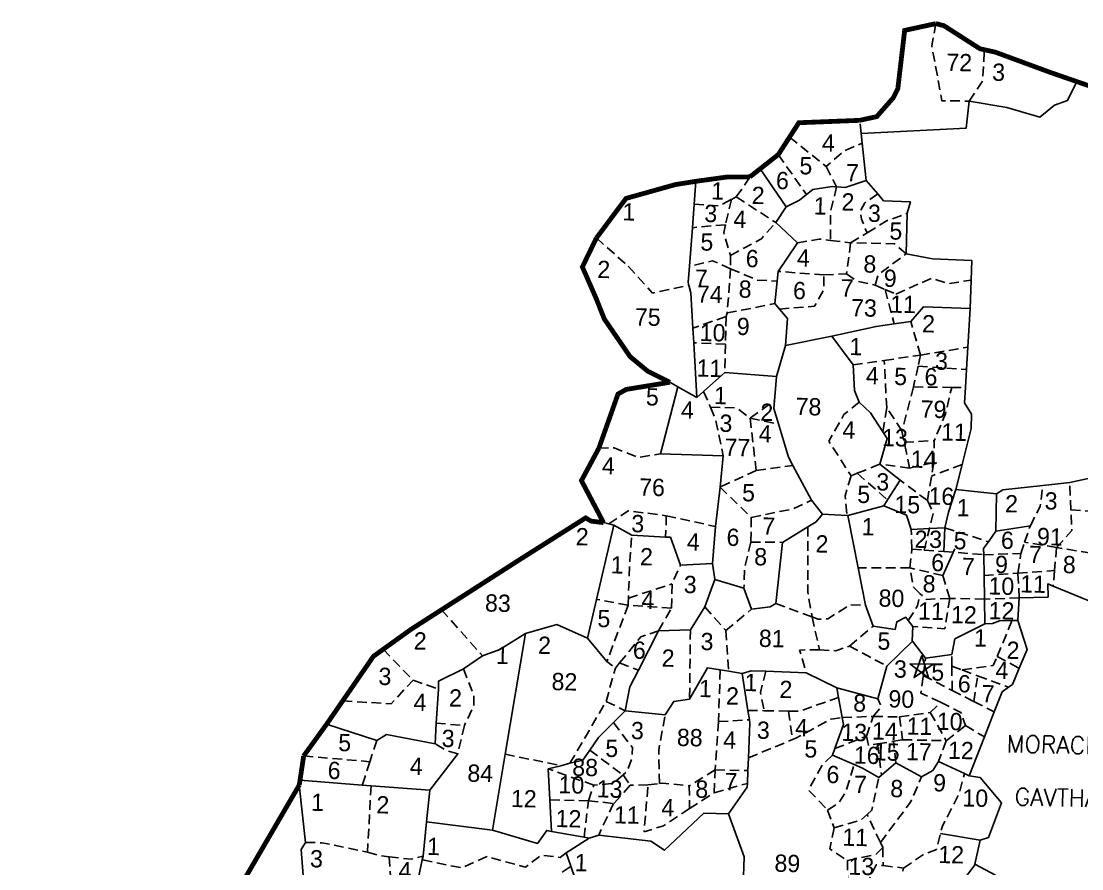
# Model space of a CAD drawing. Header units: metres. Extents: x 291404 to 294611, y 2095644 to 2100556.
# Drawn here: x 291404 to 291954, y 2100116 to 2100556 of the extents above; entities that cross this region are included whole.
import ezdxf
from ezdxf.enums import TextEntityAlignment as Align

# ---------------------------------------------------------------- set-up
doc = ezdxf.new("R2010")
doc.units = ezdxf.units.M
doc.header["$MEASUREMENT"] = 0
doc.linetypes.add('DASHED', pattern=[0.75, 0.5, -0.25])
for name, color, linetype in [('OFF', 1, 'Continuous'), ('POLY_PARCEL', 6, 'Continuous'), ('POLY_SUBPARCEL', 6, 'DASHED'), ('SYM_STONE', 1, 'Continuous'), ('TEXT_MAPIN', 7, 'Continuous'), ('TEXT_PARCEL', 7, 'Continuous'), ('V_BOUND_LINE', 7, 'Continuous')]:
    doc.layers.add(name, color=color, linetype=linetype)
doc.styles.get("Standard").update_dxf_attribs({"font": 'simplex.shx'})
doc.styles.add('TEXT_MAP', font='', dxfattribs={"height": 2.5})
doc.styles.get('TEXT_MAP').set_extended_font_data('Kruti Dev 050')

# ---------------------------------------------------------------- blocks, each defined once
blk = doc.blocks.new('STONE_STAR')
for points in [[(0, 0.639), (-0.376, -0.517), (0, -0.244), (0.375, -0.517)], [(-0.607, 0.197), (0.607, 0.197), (-0.376, -0.517), (-0.233, -0.075)]]:
    blk.add_lwpolyline(points, close=True)
blk.add_lwpolyline([(-0.233, -0.075), (0, -0.244)])

msp = doc.modelspace()

# ---------------------------------------------------------------- linework, layer by layer
at = {"layer": 'OFF'}
for points in [[(291882.71, 2100280.8), (291883.23, 2100293.09)], [(291909.64, 2100291.39), (291927.63, 2100294.01)], [(291882.18, 2100268.27), (291888.48, 2100282.15)], [(291697.61, 2100235.69), (291707.74, 2100223.6)], [(291630.23, 2100175.78), (291615.79, 2100156.85)], [(291880.93, 2100134.27), (291901.52, 2100130.84)]]:
    msp.add_lwpolyline(points, dxfattribs=at)
at = {"layer": 'POLY_PARCEL'}
for points in [[(291895.86, 2100514.6), (291915.45, 2100511.32), (291932.51, 2100506.31), (291940.15, 2100512.58), (291946.99, 2100514.94), (291951.81, 2100524.72)], [(291839.7, 2100497.82), (291894.37, 2100500.58), (291895.86, 2100514.6)], [(291840.24, 2100492.76), (291839.7, 2100497.82)], [(291842.3, 2100473.46), (291840.24, 2100492.76)], [(291787.3, 2100479.44), (291800.89, 2100459.69)], [(291753.9, 2100472.96), (291753.02, 2100461.05)], [(291811.42, 2100466.07), (291814.67, 2100468.69), (291824.71, 2100470.26), (291826.98, 2100470.09)], [(291826.98, 2100470.09), (291831.5, 2100469.76), (291842.3, 2100473.46)], [(291842.3, 2100473.46), (291848.38, 2100466.42)], [(291800.89, 2100459.69), (291807.76, 2100463.12), (291811.42, 2100466.07)], [(291848.38, 2100466.42), (291851.41, 2100462.9), (291865.34, 2100462.25), (291863.59, 2100456.35)], [(291753.02, 2100461.05), (291752.11, 2100448.89)], [(291800.89, 2100459.69), (291795.39, 2100451.59)], [(291795.39, 2100451.59), (291806.61, 2100440.99)], [(291863.59, 2100456.35), (291863.14, 2100435.39)], [(291752.11, 2100448.89), (291750.62, 2100428.85)], [(291806.61, 2100440.99), (291796.64, 2100426.19)], [(291863.14, 2100435.39), (291876.87, 2100432.7), (291897.23, 2100431.91), (291896.88, 2100421.7)], [(291750.62, 2100428.85), (291749.99, 2100420.4), (291750.32, 2100419.05)], [(291796.64, 2100426.19), (291796.09, 2100421.03)], [(291750.32, 2100419.05), (291751.31, 2100415.01), (291752.35, 2100396.77)], [(291796.09, 2100421.03), (291794.85, 2100409.44)], [(291896.88, 2100421.7), (291896.37, 2100406.91)], [(291794.85, 2100409.44), (291797.3, 2100406.61)], [(291896.37, 2100406.91), (291872.05, 2100407.79), (291865.47, 2100400.16)], [(291797.3, 2100406.61), (291801.48, 2100401.79), (291800.38, 2100387.68)], [(291896.37, 2100406.91), (291895.19, 2100386.84)], [(291752.35, 2100396.77), (291752.79, 2100389.09)], [(291856.83, 2100398.93), (291847.51, 2100397.59), (291824.53, 2100392.54)], [(291865.47, 2100400.16), (291856.83, 2100398.93)], [(291800.38, 2100387.68), (291824.53, 2100392.54)], [(291824.53, 2100392.54), (291835.57, 2100377.64)], [(291752.79, 2100389.09), (291754.4, 2100360.79)], [(291795.75, 2100371.7), (291800.38, 2100387.68)], [(291895.19, 2100386.84), (291894.51, 2100375.19)], [(291835.57, 2100377.64), (291836.36, 2100364.4), (291838.73, 2100358.27)], [(291894.51, 2100375.19), (291893.97, 2100365.89)], [(291757.92, 2100363.91), (291768.98, 2100373.7)], [(291768.98, 2100373.7), (291795.75, 2100371.7)], [(291795.75, 2100371.7), (291794.67, 2100358.98)], [(291744.51, 2100366.32), (291735.54, 2100331.53)], [(291740.4, 2100368.62), (291744.51, 2100366.32)], [(291744.51, 2100366.32), (291754.4, 2100360.79)], [(291754.4, 2100360.79), (291757.92, 2100363.91)], [(291893.97, 2100365.89), (291893.51, 2100358.02), (291896.99, 2100352.06), (291896.83, 2100344.56), (291892.24, 2100326.01)], [(291794.67, 2100358.98), (291794.32, 2100354.93), (291796.75, 2100346.98)], [(291838.73, 2100358.27), (291844.69, 2100352.79), (291851.03, 2100342.96)], [(291796.75, 2100346.98), (291802.01, 2100329.76), (291804.35, 2100325.4)], [(291851.03, 2100342.96), (291853.34, 2100339.38), (291849.51, 2100326.15)], [(291735.54, 2100331.53), (291768.06, 2100330.48)], [(291768.06, 2100330.48), (291766.45, 2100314.18)], [(291804.35, 2100325.4), (291814.04, 2100307.34)], [(291849.51, 2100326.15), (291860.03, 2100317.8)], [(291892.24, 2100326.01), (291889, 2100312.92)], [(291948.08, 2100316.66), (291966.4, 2100320.56), (291972.4, 2100300.59)], [(291766.45, 2100314.18), (291764.12, 2100293.72)], [(291860.03, 2100317.8), (291853.51, 2100307.53)], [(291910.05, 2100310.68), (291913.31, 2100312.76), (291934.14, 2100315.1)], [(291934.14, 2100315.1), (291948.08, 2100316.66)], [(291889, 2100312.92), (291885.18, 2100301.21)], [(291889, 2100312.92), (291910.05, 2100310.68)], [(291910.05, 2100310.68), (291909.64, 2100291.39)], [(291814.04, 2100307.34), (291819.61, 2100300.08)], [(291851.52, 2100304.4), (291832.77, 2100299.52)], [(291853.51, 2100307.53), (291851.52, 2100304.4)], [(291865.78, 2100292.18), (291863.38, 2100299.66), (291851.52, 2100304.4)], [(291819.61, 2100300.08), (291816.31, 2100296.22), (291812.09, 2100293.62)], [(291832.47, 2100299.45), (291819.61, 2100300.08)], [(291832.77, 2100299.52), (291832.47, 2100299.45)], [(291838.14, 2100272.21), (291832.77, 2100299.52)], [(291883.23, 2100293.09), (291885.18, 2100301.21)], [(291702.35, 2100255.91), (291711.37, 2100294.36)], [(291708.68, 2100295.05), (291705.94, 2100295.75)], [(291711.37, 2100294.36), (291708.68, 2100295.05)], [(291720.67, 2100289.27), (291711.37, 2100294.36)], [(291764.12, 2100293.72), (291762.54, 2100274.44)], [(291812.09, 2100293.62), (291798.92, 2100285.51)], [(291865.78, 2100292.18), (291875.26, 2100292.67)], [(291875.26, 2100292.67), (291883.23, 2100293.09)], [(291738.22, 2100288.27), (291720.67, 2100289.27)], [(291745.87, 2100273.67), (291740.66, 2100288.13), (291738.22, 2100288.27)], [(291909.64, 2100291.39), (291905.81, 2100285.81)], [(291798.92, 2100285.51), (291795.38, 2100253.78)], [(291905.81, 2100285.81), (291903.36, 2100282.24), (291903.41, 2100279.05)], [(291903.41, 2100279.05), (291903.58, 2100268.3)], [(291762.54, 2100274.44), (291745.87, 2100273.67)], [(291763.8, 2100266.19), (291762.54, 2100274.44)], [(291841.95, 2100252.82), (291838.14, 2100272.21)], [(291758.49, 2100252.01), (291763.8, 2100266.19)], [(291778.9, 2100261.77), (291763.8, 2100266.19)], [(291903.58, 2100268.3), (291903.77, 2100256.03)], [(291782.8, 2100250.8), (291778.9, 2100261.77)], [(291939.46, 2100262.74), (291936.63, 2100263.89), (291936.84, 2100257.09), (291921.82, 2100256.7)], [(291965.34, 2100252.2), (291939.46, 2100262.74)], [(291665.41, 2100238.12), (291681.67, 2100242.82), (291697.61, 2100235.69), (291702.35, 2100255.91)], [(291795.38, 2100253.78), (291792.48, 2100252.06), (291782.8, 2100250.8)], [(291903.77, 2100256.03), (291903.96, 2100243.27)], [(291921.82, 2100256.7), (291921.21, 2100244.92)], [(291751.08, 2100240.02), (291758.49, 2100252.01)], [(291846.01, 2100242.01), (291841.95, 2100252.82)], [(291864.24, 2100244.87), (291862.92, 2100246.65), (291858.22, 2100244.25), (291857.42, 2100240.34), (291846.01, 2100242.01)], [(291866.54, 2100241.77), (291864.24, 2100244.87)], [(291903.96, 2100243.27), (291888.42, 2100235.39), (291886.81, 2100227.2)], [(291918.11, 2100244.87), (291911.55, 2100244.77), (291907.95, 2100243.42), (291903.96, 2100243.27)], [(291921.21, 2100244.92), (291918.11, 2100244.87)], [(291921.21, 2100244.92), (291925.89, 2100229.81), (291921.86, 2100220.14)], [(291643.13, 2100226.5), (291652.07, 2100229.87), (291665.41, 2100238.12)], [(291665.41, 2100238.12), (291654.88, 2100175.57)], [(291724.04, 2100219.19), (291734.52, 2100239.54)], [(291734.52, 2100239.54), (291751.08, 2100240.02)], [(291866.42, 2100234.19), (291866.23, 2100234.43), (291866.54, 2100241.77)], [(291853.1, 2100221.27), (291866.42, 2100234.19)], [(291873.19, 2100225.35), (291866.42, 2100234.19)], [(291633.21, 2100219.8), (291643.13, 2100226.5)], [(291886.81, 2100227.2), (291873.19, 2100225.35)], [(291750.64, 2100204.16), (291759.99, 2100220.41), (291766.56, 2100219.34)], [(291848.42, 2100204.18), (291853.1, 2100221.27)], [(291620.2, 2100209.27), (291620.17, 2100213.41), (291633.21, 2100219.8)], [(291717.19, 2100198.1), (291719.6, 2100210.56), (291724.04, 2100219.19)], [(291766.56, 2100219.34), (291770.95, 2100218.62)], [(291770.95, 2100218.62), (291777.91, 2100217.48)], [(291777.91, 2100217.48), (291782.59, 2100218.81), (291790.24, 2100218.55)], [(291780.96, 2100198.26), (291777.91, 2100217.48)], [(291790.24, 2100218.55), (291811.17, 2100217.84)], [(291811.17, 2100217.84), (291827.09, 2100210)], [(291921.86, 2100220.14), (291918.36, 2100211.75), (291916.21, 2100210.24)], [(291618.96, 2100191.57), (291620.2, 2100209.27)], [(291828.04, 2100204.91), (291827.09, 2100210)], [(291827.09, 2100210), (291848.42, 2100204.18)], [(291916.21, 2100210.24), (291912.91, 2100207.93), (291908.82, 2100197.46)], [(291738.01, 2100195.87), (291742.46, 2100202.92), (291750.64, 2100204.16)], [(291829.97, 2100194.5), (291828.04, 2100204.91)], [(291781.74, 2100193.36), (291780.96, 2100198.26)], [(291711.06, 2100191.93), (291717.19, 2100198.1)], [(291717.19, 2100198.1), (291738.01, 2100195.87)], [(291781.23, 2100173.63), (291782.01, 2100191.66), (291781.74, 2100193.36)], [(291826.13, 2100178.43), (291830.62, 2100190.98), (291829.97, 2100194.5)], [(291908.82, 2100197.46), (291903.74, 2100184.46)], [(291562.15, 2100191.09), (291588.13, 2100182.63)], [(291618.49, 2100180.91), (291618.96, 2100191.57)], [(291698.8, 2100177.66), (291703.3, 2100184.11), (291711.06, 2100191.93)], [(291588.13, 2100182.63), (291593.21, 2100185.74), (291618.49, 2100180.91)], [(291903.74, 2100184.46), (291895.89, 2100164.34)], [(291688.49, 2100170.77), (291695.19, 2100172.49), (291698.8, 2100177.66)], [(291824.92, 2100175.03), (291826.13, 2100178.43)], [(291654.88, 2100175.57), (291648.25, 2100136.14)], [(291683.72, 2100169.54), (291688.49, 2100170.77)], [(291780.95, 2100166.96), (291781.23, 2100173.63)], [(291836.14, 2100170.15), (291824.92, 2100175.03)], [(291857.73, 2100171.11), (291850.37, 2100164.65)], [(291871.16, 2100163.68), (291857.73, 2100171.11)], [(291879.91, 2100171.71), (291876.95, 2100167.13), (291871.16, 2100163.68)], [(291893.43, 2100165.48), (291879.91, 2100171.71)], [(291677.21, 2100167.87), (291683.72, 2100169.54)], [(291678.06, 2100151.74), (291677.21, 2100167.87)], [(291780.66, 2100160.32), (291780.95, 2100166.96)], [(291848.98, 2100163.43), (291840.51, 2100168.26), (291836.14, 2100170.15)], [(291895.89, 2100164.34), (291893.43, 2100165.48)], [(291548.32, 2100161.96), (291580.63, 2100159.51)], [(291770.89, 2100144.56), (291780.58, 2100158.46), (291780.66, 2100160.32)], [(291850.37, 2100164.65), (291848.98, 2100163.43)], [(291895.89, 2100164.34), (291901.5, 2100163.36), (291912.66, 2100150.26), (291905.84, 2100132.18), (291901.52, 2100130.84), (291898.84, 2100118.47)], [(291547.95, 2100159.52), (291551.21, 2100129.64)], [(291580.63, 2100159.51), (291585.21, 2100159.17)], [(291585.21, 2100159.17), (291615.79, 2100156.85), (291614.08, 2100140.47)], [(291678.93, 2100135.45), (291678.06, 2100151.74)], [(291703.44, 2100133.49), (291730.55, 2100130.41), (291737.59, 2100125.62), (291758.03, 2100144.84), (291770.89, 2100144.56)], [(291770.89, 2100144.56), (291779, 2100122.23), (291777.45, 2100077.58)], [(291614.08, 2100140.47), (291612.2, 2100122.62)], [(291614.08, 2100140.47), (291648.25, 2100136.14)], [(291648.25, 2100136.14), (291671.7, 2100129.21), (291676.49, 2100135.9), (291678.93, 2100135.45)], [(291678.93, 2100135.45), (291695.82, 2100132.36)], [(291695.82, 2100132.36), (291698.57, 2100131.85)], [(291698.57, 2100131.85), (291703.44, 2100133.49)], [(291551.21, 2100129.64), (291548.99, 2100126.11), (291550.65, 2100103.56), (291549.2, 2100052.14), (291556.28, 2100052.69)], [(291698.57, 2100131.85), (291686.61, 2100124.25)], [(291612.2, 2100122.62), (291611.8, 2100120.63)], [(291686.61, 2100124.25), (291688.97, 2100117.35)], [(291611.8, 2100120.63), (291609.06, 2100107.22)], [(291688.97, 2100117.35), (291696.71, 2100094.73)], [(291898.84, 2100118.47), (291898.75, 2100118.04), (291886.54, 2100101.71)], [(291898.84, 2100118.47), (291909.6, 2100112.62)]]:
    msp.add_lwpolyline(points, dxfattribs=at)
at = {"layer": 'POLY_SUBPARCEL', "ltscale": 10, "flags": 128}
for points in [[(291878.53, 2100554.84), (291876.48, 2100543.25), (291881.7, 2100514.82), (291895.86, 2100514.6)], [(291895.86, 2100514.6), (291902.84, 2100525.22), (291903.76, 2100541.28)], [(291839.7, 2100497.82), (291838.97, 2100504.62)], [(291802.56, 2100495.9), (291821.61, 2100480.58), (291830.52, 2100488.59), (291840.24, 2100492.76)], [(291796.72, 2100486.85), (291811.42, 2100466.07)], [(291821.61, 2100480.58), (291826.98, 2100470.09)], [(291774.89, 2100464.83), (291781.97, 2100475.26)], [(291826.98, 2100470.09), (291823.77, 2100456.61), (291823.8, 2100442.27)], [(291753.02, 2100461.05), (291766.05, 2100460.25), (291772.36, 2100463.52)], [(291772.36, 2100463.52), (291769.33, 2100450.44)], [(291772.36, 2100463.52), (291774.89, 2100464.83)], [(291774.89, 2100464.83), (291795.39, 2100451.59)], [(291848.38, 2100466.42), (291841.62, 2100461.79), (291839.42, 2100457.86), (291839.85, 2100453.35), (291842.89, 2100446.23)], [(291771.86, 2100434.46), (291787.93, 2100443.11), (291795.39, 2100451.59)], [(291842.89, 2100446.23), (291853.34, 2100452.54), (291863.59, 2100456.35)], [(291769.33, 2100450.44), (291752.11, 2100448.89)], [(291769.33, 2100450.44), (291768.41, 2100446.44), (291771.86, 2100434.46)], [(291834.29, 2100441.03), (291842.89, 2100446.23)], [(291702.26, 2100443.55), (291718.8, 2100428.83), (291718.8, 2100428.83)], [(291806.61, 2100440.99), (291817.91, 2100442.97), (291823.8, 2100442.27)], [(291823.8, 2100442.27), (291834.29, 2100441.03)], [(291834.29, 2100441.03), (291832.09, 2100424.94)], [(291863.14, 2100435.39), (291857.06, 2100440.55), (291834.29, 2100441.03)], [(291847.06, 2100419.06), (291848.5, 2100424.32), (291863.14, 2100435.39)], [(291771.98, 2100427.57), (291762.53, 2100431.75), (291750.62, 2100428.85)], [(291771.86, 2100434.46), (291771.98, 2100427.57)], [(291718.8, 2100428.83), (291731.44, 2100414.94), (291750.32, 2100419.05)], [(291771.98, 2100427.57), (291770.16, 2100404.59)], [(291771.98, 2100427.57), (291785.62, 2100421.73), (291796.09, 2100421.03)], [(291820.43, 2100424.39), (291796.64, 2100426.19)], [(291797.3, 2100406.61), (291815.58, 2100408.09), (291820.27, 2100416.72), (291820.43, 2100424.39)], [(291820.43, 2100424.39), (291832.09, 2100424.94)], [(291832.09, 2100424.94), (291837.57, 2100421.11), (291847.06, 2100419.06)], [(291847.06, 2100419.06), (291852.15, 2100416.82)], [(291857.82, 2100414.33), (291876.27, 2100422.67), (291885.21, 2100419.83), (291896.88, 2100421.7)], [(291852.15, 2100416.82), (291857.82, 2100414.33)], [(291852.15, 2100416.82), (291856.83, 2100398.93)], [(291770.16, 2100404.59), (291794.85, 2100409.44)], [(291769.59, 2100402.75), (291752.35, 2100396.77)], [(291769.59, 2100402.75), (291769.29, 2100388.46)], [(291770.16, 2100404.59), (291769.59, 2100402.75)], [(291870.5, 2100382.7), (291865.47, 2100400.16)], [(291769.29, 2100388.46), (291752.79, 2100389.09)], [(291769.29, 2100388.46), (291768.98, 2100373.7)], [(291870.5, 2100382.7), (291895.19, 2100386.84)], [(291835.57, 2100377.64), (291851.74, 2100379.98)], [(291851.74, 2100379.98), (291870.5, 2100382.7)], [(291853.03, 2100355.42), (291851.74, 2100379.98)], [(291870.5, 2100382.7), (291869.29, 2100377.06)], [(291869.29, 2100377.06), (291866.95, 2100366.19)], [(291869.29, 2100377.06), (291894.51, 2100375.19)], [(291757.92, 2100363.91), (291761.48, 2100355.61)], [(291866.95, 2100366.19), (291860.93, 2100343.32)], [(291866.95, 2100366.19), (291886.76, 2100365.97)], [(291877.47, 2100326.95), (291877.71, 2100338.3), (291883.54, 2100352.15), (291886.76, 2100365.97)], [(291886.76, 2100365.97), (291893.97, 2100365.89)], [(291782.06, 2100349.94), (291794.67, 2100358.98)], [(291838.73, 2100358.27), (291830.82, 2100351.82), (291822.95, 2100338.02), (291834.51, 2100320.01)], [(291761.48, 2100355.61), (291764.19, 2100349.31), (291768.06, 2100330.48)], [(291761.48, 2100355.61), (291775.18, 2100355.33), (291782.06, 2100349.94)], [(291851.03, 2100342.96), (291853.03, 2100355.42)], [(291860.93, 2100343.32), (291853.03, 2100355.42)], [(291782.06, 2100349.94), (291796.75, 2100346.98)], [(291782.06, 2100349.94), (291785.27, 2100322.8)], [(291860.93, 2100343.32), (291864.88, 2100324.02)], [(291862.13, 2100337.46), (291877.71, 2100338.3)], [(291703.54, 2100334.43), (291711.49, 2100334.6), (291724.15, 2100329.49), (291735.54, 2100331.53)], [(291785.27, 2100322.8), (291804.35, 2100325.4)], [(291837.76, 2100321.34), (291849.51, 2100326.15)], [(291864.88, 2100324.02), (291849.51, 2100326.15)], [(291864.88, 2100324.02), (291877.47, 2100326.95)], [(291877.47, 2100326.95), (291874.14, 2100307.23)], [(291892.24, 2100326.01), (291876.28, 2100319.93)], [(291877.47, 2100326.95), (291879.05, 2100326.61)], [(291785.27, 2100322.8), (291766.45, 2100314.18)], [(291834.51, 2100320.01), (291831.37, 2100309.6), (291832.47, 2100299.45)], [(291834.51, 2100320.01), (291837.76, 2100321.34)], [(291837.76, 2100321.34), (291853.51, 2100307.53)], [(291766.45, 2100314.18), (291782.71, 2100298.41)], [(291874.14, 2100307.23), (291860.03, 2100317.8)], [(291927.63, 2100294.01), (291932.71, 2100304.31), (291934.14, 2100315.1)], [(291948.68, 2100302.34), (291948.08, 2100316.66)], [(291782.71, 2100298.41), (291804.36, 2100302.89), (291814.04, 2100307.34)], [(291874.14, 2100307.23), (291877.21, 2100301.05), (291875.26, 2100292.67)], [(291708.68, 2100295.05), (291718.72, 2100301.89), (291738.56, 2100299.35)], [(291738.56, 2100299.35), (291738.22, 2100288.27)], [(291738.56, 2100299.35), (291764.12, 2100293.72)], [(291782.71, 2100298.41), (291782.43, 2100285.6)], [(291941.26, 2100282.81), (291949.13, 2100291.6), (291948.68, 2100302.34)], [(291948.68, 2100302.34), (291972.4, 2100300.59)], [(291812.09, 2100293.62), (291812.02, 2100259.86), (291814.28, 2100246.77)], [(291866.08, 2100281.93), (291866.08, 2100281.93), (291865.78, 2100292.18)], [(291872.43, 2100281.5), (291875.26, 2100292.67)], [(291883.23, 2100293.09), (291905.81, 2100285.81)], [(291924.66, 2100285.6), (291927.08, 2100292.91), (291927.63, 2100294.01)], [(291718.72, 2100252.94), (291719.58, 2100275.84), (291720.67, 2100289.27)], [(291782.43, 2100285.6), (291779.24, 2100272.57), (291778.9, 2100261.77)], [(291782.43, 2100285.6), (291798.92, 2100285.51)], [(291865.1, 2100272.22), (291866.08, 2100281.93)], [(291866.08, 2100281.93), (291872.43, 2100281.5)], [(291872.43, 2100281.5), (291882.71, 2100280.8)], [(291922.7, 2100279.69), (291924.66, 2100285.6)], [(291941.26, 2100282.81), (291924.66, 2100285.6)], [(291941.26, 2100282.81), (291940.19, 2100270.86)], [(291971.49, 2100271.64), (291958.11, 2100280.14), (291941.26, 2100282.81)], [(291882.71, 2100280.8), (291903.41, 2100279.05)], [(291903.41, 2100279.05), (291922.7, 2100279.69)], [(291921.15, 2100269.53), (291922.7, 2100279.69)], [(291741.25, 2100251.35), (291741.52, 2100263.92), (291745.87, 2100273.67)], [(291865.1, 2100272.22), (291838.14, 2100272.21)], [(291882.18, 2100268.27), (291865.1, 2100272.22)], [(291870.42, 2100258.84), (291866.94, 2100262.19), (291865.1, 2100272.22)], [(291921.15, 2100269.53), (291940.19, 2100270.86)], [(291940.19, 2100270.86), (291939.46, 2100262.74)], [(291885.77, 2100256.41), (291882.18, 2100268.27)], [(291903.58, 2100268.3), (291921.15, 2100269.53)], [(291921.82, 2100256.7), (291921.15, 2100269.53)], [(291718.86, 2100256.54), (291741.52, 2100263.92)], [(291864.24, 2100244.87), (291869.04, 2100252.57), (291870.42, 2100258.84)], [(291885.77, 2100256.41), (291873.46, 2100255.91), (291870.42, 2100258.84)], [(291718.72, 2100252.94), (291702.35, 2100255.91)], [(291795.38, 2100253.78), (291814.28, 2100246.77)], [(291885.77, 2100256.41), (291883.13, 2100240.59), (291866.54, 2100241.77)], [(291903.77, 2100256.03), (291885.77, 2100256.41)], [(291921.82, 2100256.7), (291903.77, 2100256.03)], [(291621.81, 2100250.49), (291643.13, 2100226.5)], [(291718.72, 2100252.94), (291707.74, 2100223.6), (291712.1, 2100220.18)], [(291741.25, 2100251.35), (291718.72, 2100252.94)], [(291734.52, 2100239.54), (291741.25, 2100251.35)], [(291758.49, 2100252.01), (291769.48, 2100239.66)], [(291769.48, 2100239.66), (291782.8, 2100250.8)], [(291814.28, 2100246.77), (291817.48, 2100245.58), (291822.5, 2100245.83), (291834.09, 2100253.09), (291841.95, 2100252.82)], [(291814.28, 2100246.77), (291818.1, 2100229.75)], [(291910.36, 2100226.3), (291918.11, 2100244.87)], [(291714.3, 2100222.88), (291725.4, 2100236.53), (291734.52, 2100239.54)], [(291751.08, 2100240.02), (291750.64, 2100204.16)], [(291769.48, 2100239.66), (291770.95, 2100218.62)], [(291833.68, 2100231.63), (291846.01, 2100242.01)], [(291818.1, 2100229.75), (291826.6, 2100229.2), (291833.68, 2100231.63)], [(291833.68, 2100231.63), (291853.1, 2100221.27)], [(291591.52, 2100229.97), (291607, 2100213.98)], [(291818.1, 2100229.75), (291807.74, 2100229.6), (291811.17, 2100217.84)], [(291886.87, 2100221.26), (291886.81, 2100227.2)], [(291892.27, 2100219.24), (291908.38, 2100221.55), (291910.36, 2100226.3)], [(291910.36, 2100226.3), (291921.86, 2100220.14)], [(291712.1, 2100220.18), (291714.3, 2100222.88)], [(291714.3, 2100222.88), (291724.04, 2100219.19)], [(291871.96, 2100216.33), (291873.19, 2100225.35)], [(291886.87, 2100221.26), (291892.27, 2100219.24)], [(291886.99, 2100208.64), (291886.87, 2100221.26)], [(291633.21, 2100219.8), (291638.64, 2100205.91), (291638.52, 2100200.37), (291633.67, 2100190.47)], [(291707.3, 2100202.91), (291712.1, 2100220.18)], [(291766.56, 2100219.34), (291765.63, 2100192.42)], [(291790.24, 2100218.55), (291787.4, 2100207.49), (291789.42, 2100198.11)], [(291880.97, 2100202.54), (291870.71, 2100207.19), (291871.96, 2100216.33)], [(291871.96, 2100216.33), (291886.99, 2100208.64)], [(291892.27, 2100219.24), (291900.26, 2100216.24)], [(291898.32, 2100202.84), (291900.26, 2100216.24)], [(291900.26, 2100216.24), (291916.21, 2100210.24)], [(291570.49, 2100203.19), (291595.64, 2100201.66), (291607, 2100213.98)], [(291607, 2100213.98), (291620.2, 2100209.27)], [(291801.99, 2100197.91), (291807.54, 2100197.81), (291828.04, 2100204.91)], [(291846.04, 2100195.15), (291850.22, 2100200.24), (291848.42, 2100204.18)], [(291886.99, 2100208.64), (291898.32, 2100202.84)], [(291688.49, 2100170.77), (291707.3, 2100202.91)], [(291707.3, 2100202.91), (291717.19, 2100198.1)], [(291780.96, 2100198.26), (291789.42, 2100198.11)], [(291875.67, 2100197.11), (291880.97, 2100202.54)], [(291880.97, 2100202.54), (291891.58, 2100197.14), (291894.03, 2100190.43)], [(291898.32, 2100202.84), (291908.82, 2100197.46)], [(291734.96, 2100160.28), (291734.61, 2100177.56), (291738.01, 2100195.87)], [(291765.63, 2100192.42), (291781.74, 2100193.36)], [(291789.42, 2100198.11), (291801.99, 2100197.91)], [(291801.99, 2100197.91), (291804.02, 2100183.08)], [(291804.02, 2100183.08), (291805.76, 2100183.8), (291824.1, 2100193.76), (291829.97, 2100194.5)], [(291829.97, 2100194.5), (291846.04, 2100195.15)], [(291842.49, 2100184.87), (291846.04, 2100195.15)], [(291846.04, 2100195.15), (291859.72, 2100194.86)], [(291859.72, 2100194.86), (291875.67, 2100197.11)], [(291859.72, 2100194.86), (291861.31, 2100182.99)], [(291875.67, 2100197.11), (291883.87, 2100182.51)], [(291633.67, 2100190.47), (291630.23, 2100175.78), (291624.34, 2100177.38), (291618.49, 2100180.91)], [(291618.96, 2100191.57), (291633.67, 2100190.47)], [(291711.06, 2100191.93), (291720.95, 2100178.96), (291720.84, 2100173.79), (291718.09, 2100166.45), (291716.09, 2100164.73)], [(291765.63, 2100192.42), (291763.98, 2100167.32)], [(291883.87, 2100182.51), (291894.03, 2100190.43)], [(291894.03, 2100190.43), (291903.74, 2100184.46)], [(291588.13, 2100182.63), (291584.56, 2100171.63)], [(291781.23, 2100173.63), (291804.02, 2100183.08)], [(291826.13, 2100178.43), (291842.49, 2100184.87)], [(291842.49, 2100184.87), (291843.5, 2100180.05), (291848.2, 2100180.83)], [(291848.2, 2100180.83), (291856.52, 2100182.2)], [(291856.52, 2100182.2), (291861.31, 2100182.99)], [(291857.73, 2100171.11), (291856.52, 2100182.2)], [(291861.31, 2100182.99), (291883.87, 2100182.51)], [(291883.87, 2100182.51), (291879.91, 2100171.71)], [(291698.8, 2100177.66), (291716.09, 2100164.73)], [(291848.2, 2100180.83), (291850.37, 2100164.65)], [(291550.21, 2100174.6), (291584.56, 2100171.63)], [(291584.56, 2100171.63), (291580.63, 2100159.51)], [(291654.88, 2100175.57), (291683.72, 2100169.54)], [(291824.92, 2100175.03), (291819.76, 2100170.21), (291812.37, 2100156.89), (291822.33, 2100146.51)], [(291700.93, 2100159.42), (291677.21, 2100167.87)], [(291763.98, 2100167.32), (291750.49, 2100159.1)], [(291763.36, 2100155.5), (291763.98, 2100167.32)], [(291763.98, 2100167.32), (291780.95, 2100166.96)], [(291822.33, 2100146.51), (291828.22, 2100150.34), (291831.92, 2100156.33), (291836.14, 2100170.15)], [(291861.8, 2100116.41), (291872.68, 2100123.68), (291878.81, 2100126.04), (291881.92, 2100138.12), (291890.5, 2100154.72), (291893.43, 2100165.48)], [(291716.09, 2100164.73), (291710.93, 2100160.32), (291700.93, 2100159.42)], [(291716.09, 2100164.73), (291719.79, 2100159.39)], [(291729.04, 2100159.56), (291734.96, 2100160.28)], [(291734.96, 2100160.28), (291736.83, 2100160.51), (291750.49, 2100159.1)], [(291763.36, 2100155.5), (291780.66, 2100160.32)], [(291842.87, 2100144.23), (291845.29, 2100146.4), (291848.98, 2100163.43)], [(291849.73, 2100129.6), (291865.39, 2100150.62), (291871.16, 2100163.68)], [(291585.21, 2100159.17), (291583.38, 2100124.71)], [(291698.17, 2100151.35), (291700.93, 2100159.42)], [(291719.79, 2100159.39), (291711.29, 2100149.89)], [(291729.04, 2100159.56), (291719.79, 2100159.39)], [(291750.61, 2100147.27), (291737.1, 2100138.32), (291727.04, 2100135.21), (291729.04, 2100159.56)], [(291750.49, 2100159.1), (291750.61, 2100147.27)], [(291750.61, 2100147.27), (291763.36, 2100155.5)], [(291698.17, 2100151.35), (291678.06, 2100151.74)], [(291695.82, 2100132.36), (291698.17, 2100151.35)], [(291698.17, 2100151.35), (291711.29, 2100149.89)], [(291711.29, 2100149.89), (291710.7, 2100149.23), (291703.44, 2100133.49)], [(291822.33, 2100146.51), (291825.68, 2100137.21)], [(291825.68, 2100137.21), (291839.46, 2100141.17), (291842.87, 2100144.23)], [(291849.73, 2100129.6), (291842.87, 2100144.23)], [(291825.68, 2100137.21), (291823.56, 2100126.38), (291832.66, 2100120.27)], [(291551.21, 2100129.64), (291559.7, 2100129.54), (291583.38, 2100124.71)], [(291832.66, 2100120.27), (291847.3, 2100123.5), (291850.95, 2100127)], [(291850.95, 2100127), (291849.73, 2100129.6)], [(291850.95, 2100127), (291851.15, 2100117.7)], [(291583.38, 2100124.71), (291589.47, 2100122.78), (291594.55, 2100122.23)], [(291594.55, 2100122.23), (291606, 2100120.99), (291612.2, 2100122.62)], [(291594.55, 2100122.23), (291595.63, 2100107.89)], [(291686.61, 2100124.25), (291683.49, 2100121.86), (291673.79, 2100123.14), (291665.37, 2100116.84), (291645.31, 2100122.31), (291632.21, 2100116.47), (291611.8, 2100120.63)], [(291684.41, 2100114.27), (291688.97, 2100117.35)], [(291832.66, 2100120.27), (291832.65, 2100110.94)], [(291842.31, 2100107.18), (291847.55, 2100118.14), (291851.15, 2100117.7)], [(291842.31, 2100107.18), (291857.56, 2100101.5), (291861.8, 2100116.41)], [(291851.15, 2100117.7), (291861.8, 2100116.41)]]:
    msp.add_lwpolyline(points, dxfattribs=at)
at = {"layer": 'V_BOUND_LINE', "const_width": 2.49}
for points in [[(291838.97, 2100504.62), (291847.87, 2100506.56), (291856.45, 2100516.36), (291858.81, 2100521.14), (291862.35, 2100551.32), (291878.53, 2100554.84)], [(291878.53, 2100554.84), (291882.69, 2100553.78), (291901.44, 2100541.8), (291903.76, 2100541.28)], [(291903.76, 2100541.28), (291909.46, 2100540.01), (291938.22, 2100529.42), (291951.81, 2100524.72)], [(291951.81, 2100524.72), (291967, 2100519.47), (291969.92, 2100520.2)], [(291802.56, 2100495.9), (291807.38, 2100503.37), (291838.97, 2100504.62)], [(291796.72, 2100486.85), (291802.56, 2100495.9)], [(291787.3, 2100479.44), (291796.72, 2100486.85)], [(291781.97, 2100475.26), (291787.3, 2100479.44)], [(291702.26, 2100443.55), (291717.64, 2100464.08), (291743.24, 2100471.26), (291753.9, 2100472.96)], [(291753.9, 2100472.96), (291770.05, 2100475.19), (291781.97, 2100475.26)], [(291740.4, 2100368.62), (291728.93, 2100374.34), (291719.75, 2100381.94), (291706.32, 2100401.54), (291702.34, 2100411.61), (291694.97, 2100428.5), (291702.26, 2100443.55)], [(291703.54, 2100334.43), (291713.48, 2100362.55), (291717.77, 2100364.92), (291740.4, 2100368.62)], [(291705.94, 2100295.75), (291694.48, 2100317.56), (291703.54, 2100334.43)], [(291621.81, 2100250.49), (291662.69, 2100276.71), (291696.65, 2100298.2), (291699.51, 2100296.53), (291705.94, 2100295.75)], [(291591.52, 2100229.97), (291605.86, 2100240.26), (291621.81, 2100250.49)], [(291570.49, 2100203.19), (291586.42, 2100226.3), (291591.52, 2100229.97)], [(291562.15, 2100191.09), (291570.49, 2100203.19)], [(291550.21, 2100174.6), (291562.15, 2100191.09)], [(291548.32, 2100161.96), (291550.21, 2100174.6)], [(291569.66, 2099712.23), (291559.61, 2099720.11), (291551.92, 2099729.41), (291550.16, 2099737.49), (291543.49, 2099742.14), (291517.34, 2099754.61), (291469.98, 2099799.4), (291463.98, 2099819.81), (291457.22, 2099865.67), (291435, 2099883.4), (291427.8, 2099878.08), (291406.75, 2099873.06), (291404.91, 2099892.09), (291413.58, 2099891.26), (291417.81, 2099908.24), (291419.42, 2099923.01), (291429.85, 2099928.9), (291443.96, 2099941.16), (291461.39, 2099942.72), (291489.93, 2099982.03), (291492.39, 2099986.98), (291514.38, 2100021.6), (291502.45, 2100081.41), (291547.95, 2100159.52)], [(291547.95, 2100159.52), (291548.32, 2100161.96)]]:
    msp.add_lwpolyline(points, dxfattribs=at)

# ---------------------------------------------------------------- block references
at = {"layer": 'SYM_STONE', "xscale": 9.974441035384446, "yscale": 9.974441035384446, "zscale": 9.974441035384446, "rotation": 358.7773004946598}
msp.add_blockref('STONE_STAR', (291871.09, 2100220.37), dxfattribs=at)

# ---------------------------------------------------------------- texts
at = {"layer": 'TEXT_MAPIN', "style": 'TEXT_MAP'}
for s, height, p in [('3', 8.98, (291911.16, 2100529.6)), ('4', 8.98, (291822.75, 2100492.84)), ('5', 8.98, (291811.04, 2100480.99)), ('7', 8.98, (291835.25, 2100477.42)), ('6', 8.98, (291798.88, 2100473.36)), ('1', 8.98, (291765.21, 2100467.99)), ('2', 8.98, (291786.27, 2100465.71)), ('1', 8.98, (291818.41, 2100460.19)), ('2', 8.98, (291832.89, 2100462.32)), ('1', 8.98, (291719.14, 2100457.11)), ('3', 8.98, (291761.65, 2100456.26)), ('4', 8.98, (291776.77, 2100453.29)), ('3', 8.98, (291846.62, 2100456.37)), ('5', 8.98, (291857.78, 2100447.1)), ('5', 8.98, (291759.63, 2100441.39)), ('6', 8.98, (291783.16, 2100432.86)), ('4', 8.98, (291809.75, 2100433.23)), ('2', 8.98, (291706.08, 2100427.28)), ('8', 8.98, (291844.28, 2100430.04)), ('7', 8.98, (291756.76, 2100422.63)), ('9', 8.98, (291854.87, 2100422.62)), ('8', 8.98, (291779.5, 2100417.01)), ('6', 8.98, (291807.73, 2100416.24)), ('7', 8.98, (291832.52, 2100417.61)), ('11', 8.977, (291861.52, 2100409.11)), ('9', 8.98, (291778.53, 2100397.63)), ('2', 8.98, (291874.75, 2100399.06)), ('10', 8.977, (291762.62, 2100394.41)), ('1', 8.98, (291837.01, 2100387.18)), ('11', 8.977, (291760.97, 2100375.91)), ('3', 8.98, (291881.48, 2100379.6)), ('4', 8.98, (291845.59, 2100372.11)), ('5', 8.98, (291860.25, 2100371.57)), ('6', 8.98, (291876, 2100371.49)), ('5', 8.98, (291731.32, 2100360.98)), ('1', 8.98, (291766.7, 2100361.74)), ('4', 8.98, (291749.54, 2100354.2)), ('2', 8.98, (291790.76, 2100353.12)), ('3', 8.98, (291769.52, 2100347.35)), ('4', 8.98, (291833.41, 2100343.84)), ('11', 8.977, (291887.99, 2100342.74)), ('4', 8.98, (291789.9, 2100341.87)), ('13', 8.977, (291857.32, 2100339.85)), ('14', 8.977, (291872.21, 2100328.64)), ('4', 8.98, (291708.47, 2100325.26)), ('3', 8.98, (291850.99, 2100316.91)), ('5', 8.98, (291781.27, 2100311.21)), ('5', 8.98, (291841.1, 2100310.34)), ('16', 8.977, (291881.42, 2100309.5)), ('15', 8.977, (291863.72, 2100305.05)), ('2', 8.98, (291917.85, 2100305.62)), ('3', 8.98, (291938.42, 2100307.03)), ('1', 8.98, (291892.74, 2100303.53)), ('3', 8.98, (291723.74, 2100295.22)), ('7', 8.98, (291791.76, 2100293.91)), ('1', 8.98, (291843.39, 2100293.64)), ('2', 8.98, (291694.87, 2100288.5)), ('6', 8.98, (291773.2, 2100288.13)), ('4', 8.98, (291752.58, 2100285.78)), ('2', 8.98, (291819.41, 2100284.76)), ('2', 8.98, (291870.87, 2100287.19)), ('3', 8.98, (291878.42, 2100287.08)), ('5', 8.98, (291891.14, 2100286.31)), ('6', 8.98, (291915.7, 2100286.58)), ('2', 8.98, (291728.26, 2100278.11)), ('8', 8.98, (291787.56, 2100278.04)), ('7', 8.98, (291930.22, 2100279.19)), ('1', 8.98, (291713.04, 2100273.82)), ('6', 8.98, (291879.48, 2100275.03)), ('7', 8.98, (291895.41, 2100272.95)), ('9', 8.98, (291912.65, 2100274.04)), ('8', 8.98, (291947.86, 2100273.95)), ('3', 8.98, (291750.98, 2100263.63)), ('8', 8.98, (291875.05, 2100263.99)), ('10', 8.977, (291912.58, 2100262.82)), ('11', 8.977, (291929.04, 2100263.87)), ('4', 8.98, (291729.01, 2100255.46)), ('11', 8.977, (291876.03, 2100249.79)), ('12', 8.977, (291912.66, 2100250.04)), ('5', 8.98, (291706.14, 2100245.86)), ('12', 8.977, (291893.14, 2100247.96)), ('2', 8.98, (291610.75, 2100234.38)), ('3', 8.98, (291759.71, 2100234.02)), ('5', 8.98, (291851.58, 2100234.18)), ('1', 8.98, (291901.71, 2100235.87)), ('1', 8.98, (291653.41, 2100226.83)), ('2', 8.98, (291675.3, 2100232.14)), ('6', 8.98, (291724.55, 2100229.53)), ('2', 8.98, (291918.65, 2100229.55)), ('2', 8.98, (291739.49, 2100225.47)), ('3', 8.98, (291592.42, 2100215.92)), ('3', 8.98, (291860.13, 2100219.74)), ('5', 8.98, (291879.56, 2100218.13)), ('4', 8.98, (291912.87, 2100219.02)), ('1', 8.98, (291782.53, 2100212.74)), ('6', 8.98, (291893.3, 2100212.09)), ('2', 8.98, (291629.08, 2100204.78)), ('1', 8.98, (291758.84, 2100209.62)), ('2', 8.98, (291772.94, 2100205.82)), ('2', 8.98, (291800.68, 2100209.21)), ('7', 8.98, (291905.69, 2100206.88)), ('4', 8.98, (291610.68, 2100202.45)), ('8', 8.98, (291839, 2100202.08)), ('4', 8.98, (291808.78, 2100189.37)), ('11', 8.977, (291870.04, 2100190.06)), ('10', 8.977, (291885.74, 2100192.52)), ('3', 8.98, (291625.25, 2100183.71)), ('3', 8.98, (291723.55, 2100187.77)), ('4', 8.98, (291771.5, 2100182.88)), ('3', 8.98, (291788.96, 2100187.98)), ('13', 8.977, (291836.16, 2100186.84)), ('14', 8.977, (291852.1, 2100187.49)), ('5', 8.98, (291571.53, 2100181.46)), ('5', 8.98, (291710.24, 2100178.49)), ('5', 8.98, (291813.62, 2100178.19)), ('12', 8.977, (291891.54, 2100177.54)), ('16', 8.977, (291842.66, 2100174.98)), ('15', 8.977, (291853.05, 2100176.61)), ('17', 8.977, (291869.71, 2100176.79)), ('6', 8.98, (291566.05, 2100167.09)), ('4', 8.98, (291608.69, 2100169.27)), ('88', 8.977, (291696.41, 2100168.67)), ('7', 8.98, (291772.18, 2100161.27)), ('6', 8.98, (291825.09, 2100164.98)), ('9', 8.98, (291880.49, 2100160.66)), ('10', 8.977, (291689.27, 2100159.61)), ('13', 8.977, (291709.11, 2100157.46)), ('8', 8.98, (291756.98, 2100157.37)), ('7', 8.98, (291839.41, 2100159.84)), ('8', 8.98, (291858.24, 2100157.67)), ('1', 8.98, (291557.46, 2100150.56)), ('12', 8.977, (291664.54, 2100152.51)), ('10', 8.977, (291899.04, 2100152.74)), ('2', 8.98, (291591.33, 2100149.3)), ('4', 8.98, (291739.35, 2100147.78)), ('12', 8.977, (291687.78, 2100142.11)), ('11', 8.977, (291718.05, 2100143.96)), ('1', 8.98, (291617.64, 2100127.62)), ('11', 8.977, (291836.67, 2100132.35)), ('12', 8.977, (291886.5, 2100123.43)), ('3', 8.98, (291556.89, 2100121.24)), ('1', 8.98, (291694.31, 2100119.21)), ('13', 8.977, (291839.86, 2100117.3)), ('4', 8.98, (291602.86, 2100115.13))]:
    msp.add_text(s, height=height, rotation=358.7773, dxfattribs=at).set_placement(p, align=Align.MIDDLE)
at = {"layer": 'TEXT_MAPIN'}
for s, p in [('MORACHE', (291915.3, 2100176.48)), ('GAVTHAN', (291919.38, 2100148.95))]:
    msp.add_text(s, height=8.977, rotation=358.7773, dxfattribs=at).set_placement(p)
at = {"layer": 'TEXT_PARCEL', "style": 'TEXT_MAP'}
for s, p in [('72', (291890.68, 2100534.73)), ('74', (291761.12, 2100414.29)), ('73', (291841.23, 2100407.25)), ('75', (291728.92, 2100402.41)), ('78', (291812.41, 2100355.98)), ('79', (291877.34, 2100354.62)), ('77', (291775.5, 2100334.79)), ('76', (291731.14, 2100314.1)), ('91', (291937.77, 2100288.43)), ('80', (291855.5, 2100256.5)), ('83', (291651.09, 2100253.96)), ('81', (291793.32, 2100235.6)), ('82', (291685.65, 2100213.16)), ('90', (291860.62, 2100204.16)), ('88', (291750.75, 2100184.16)), ('84', (291641.94, 2100165.59)), ('89', (291801.43, 2100118.85))]:
    msp.add_text(s, height=8.977, rotation=358.7773, dxfattribs=at).set_placement(p, align=Align.MIDDLE)

doc.saveas('drawing.dxf')
